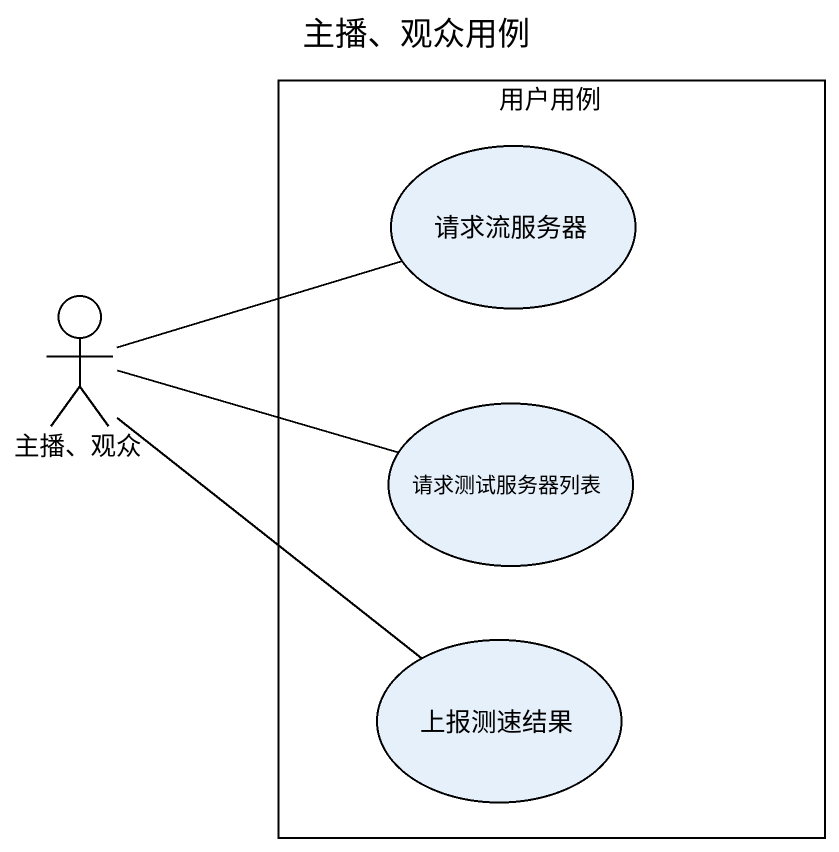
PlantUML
@startuml
title 主播、观众用例
rectangle 用户用例 {
  usecase 请求流服务器
  usecase 请求测试服务器列表
  usecase 上报测速结果
}
actor "主播、观众" as 主播_观众
主播_观众 -right- 请求流服务器
主播_观众 -right- 请求测试服务器列表
主播_观众 -- 上报测速结果
@enduml
